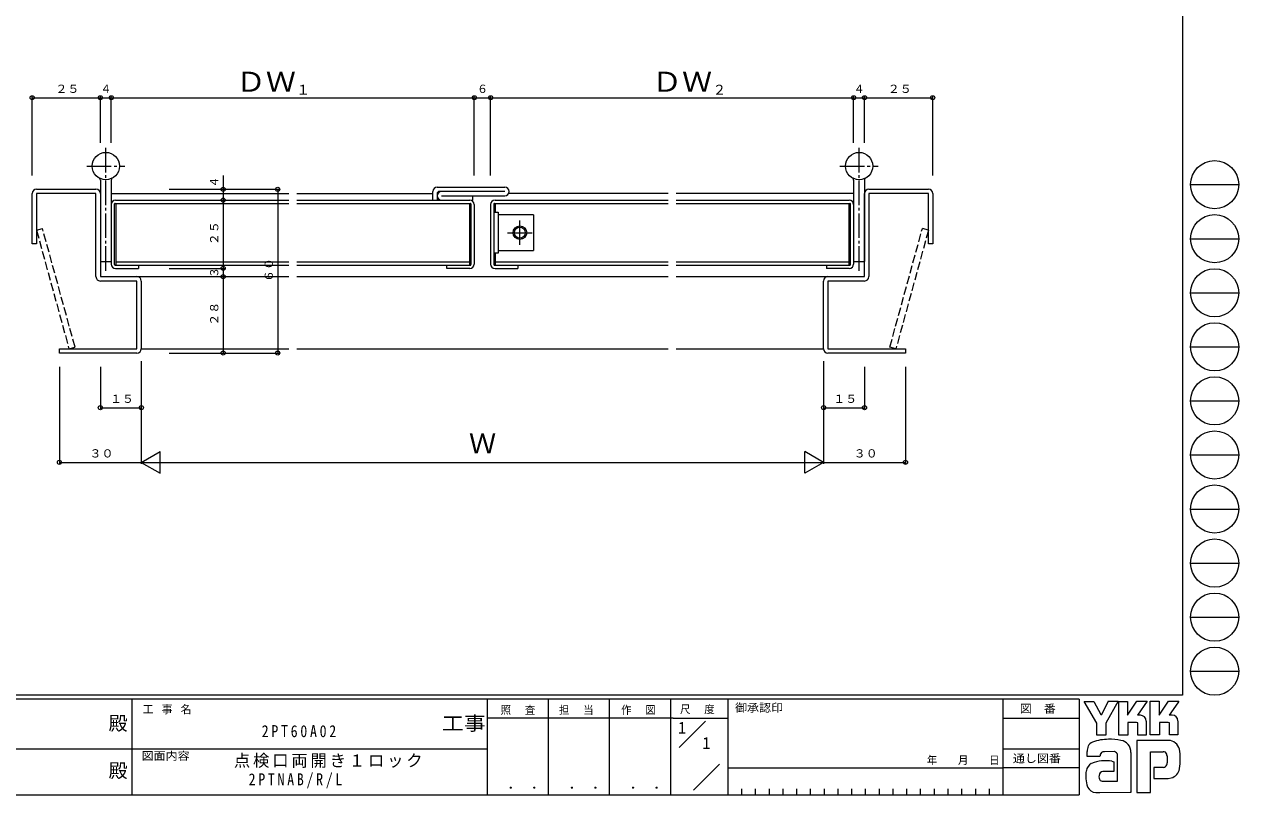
# Model space of a CAD drawing. Units: millimetres on the paper. Extents: x -420 to 373, y -297 to 267.
# Drawn here: x -72.1 to 372.9, y -297 to -14.9 of the extents above; entities that cross this region are included whole.
import ezdxf
from ezdxf.enums import TextEntityAlignment as Align

# ---------------------------------------------------------------- set-up
doc = ezdxf.new("R2010")
doc.units = ezdxf.units.MM
doc.linetypes.add('CHAIN2', pattern=[12, 9, -1, 1, -1])
doc.linetypes.add('DASHED3', pattern=[4, 3, -1])
for name, color, linetype, lineweight in [('0-4_YKK_12', 6, 'Continuous', 9), ('0-5_YSS_K', 7, 'Continuous', 9), ('0-A_YKK_W1', 7, 'Continuous', 9), ('0-B_YKK_W2', 2, 'DASHED3', 9), ('0-C_YKK_W4', 3, 'Continuous', 9), ('0-D_YKK_W3', 7, 'Continuous', 9)]:
    doc.layers.add(name, color=color, linetype=linetype, lineweight=lineweight)
doc.layers.add('0-6_YKK_13', color=3, linetype='Continuous')
doc.styles.add('ＭＳ ゴシック', font='')
doc.styles.get('ＭＳ ゴシック').set_extended_font_data('MS Gothic')

msp = doc.modelspace()

# ---------------------------------------------------------------- linework, layer by layer
at = {"layer": '0-4_YKK_12'}
for p, q in [((-69.179, -70.299), (-69.179, -41.299)), ((-69.179, -41.799), (-44.179, -41.799)), ((-44.179, -58.299), (-44.179, -41.299)), ((-44.179, -41.799), (-40.179, -41.799)), ((-40.179, -58.299), (-40.179, -41.299)), ((-40.179, -41.799), (92.821, -41.799)), ((92.821, -70.299), (92.821, -41.299)), ((92.821, -41.799), (98.821, -41.799)), ((98.821, -70.299), (98.821, -41.299)), ((98.821, -41.799), (231.821, -41.799)), ((231.821, -58.299), (231.821, -41.299)), ((231.821, -41.799), (235.821, -41.799)), ((235.821, -58.299), (235.821, -41.299)), ((235.821, -41.799), (260.821, -41.799)), ((260.821, -70.299), (260.821, -41.299)), ((0.821, -70.299), (0.821, -79.299)), ((-18.955, -75.299), (21.321, -75.299)), ((-18.955, -75.299), (1.321, -75.299)), ((20.821, -75.299), (20.821, -135.299)), ((0.821, -79.299), (0.821, -104.299)), ((-18.955, -104.299), (1.321, -104.299)), ((0.821, -104.299), (0.821, -107.299)), ((-18.955, -107.299), (1.321, -107.299)), ((0.821, -107.299), (0.821, -135.299)), ((-18.955, -135.299), (21.321, -135.299)), ((-18.955, -135.299), (1.321, -135.299)), ((-59.179, -140.299), (-59.179, -175.799)), ((-44.179, -140.299), (-44.179, -155.799)), ((-29.179, -138.299), (-29.179, -175.799)), ((-29.179, -140.299), (-29.179, -175.799)), ((220.821, -138.299), (220.821, -175.799)), ((220.821, -140.299), (220.821, -175.799)), ((235.821, -140.299), (235.821, -155.799)), ((250.821, -140.299), (250.821, -175.799)), ((-44.179, -155.299), (-29.179, -155.299)), ((220.821, -155.299), (235.821, -155.299)), ((-29.179, -175.299), (-22.251, -171.299)), ((-22.251, -179.299), (-22.251, -171.299)), ((220.821, -175.299), (213.893, -171.299)), ((213.893, -179.299), (213.893, -171.299)), ((-59.179, -175.299), (-29.179, -175.299)), ((-29.179, -175.299), (220.821, -175.299)), ((-29.179, -175.299), (-22.251, -179.299)), ((220.821, -175.299), (213.893, -179.299)), ((220.821, -175.299), (250.821, -175.299))]:
    msp.add_line(p, q, dxfattribs=at)
for centre in [(-69.179, -41.799), (-44.179, -41.799), (-44.179, -41.799), (-40.179, -41.799), (-40.179, -41.799), (92.821, -41.799), (92.821, -41.799), (98.821, -41.799), (98.821, -41.799), (231.821, -41.799), (231.821, -41.799), (235.821, -41.799), (235.821, -41.799), (260.821, -41.799), (0.821, -75.299), (20.821, -75.299), (0.821, -79.299), (0.821, -79.299), (0.821, -104.299), (0.821, -104.299), (0.821, -107.299), (0.821, -107.299), (0.821, -135.299), (20.821, -135.299), (-44.179, -155.299), (-29.179, -155.299), (220.821, -155.299), (235.821, -155.299), (-59.179, -175.299), (250.821, -175.299)]:
    msp.add_circle(centre, 0.75, dxfattribs=at)
at = {"layer": '0-5_YSS_K'}
for p, q in [((352.3, 264.4), (352.3, -260.6)), ((355.276, -73.616), (372.916, -73.616)), ((355.276, -93.412), (372.916, -93.412)), ((355.276, -113.208), (372.916, -113.208)), ((355.276, -133.004), (372.916, -133.004)), ((355.276, -152.8), (372.916, -152.8)), ((355.276, -172.596), (372.916, -172.596)), ((355.276, -192.392), (372.916, -192.392)), ((355.276, -212.188), (372.916, -212.188)), ((355.276, -231.984), (372.916, -231.984)), ((355.276, -251.78), (372.916, -251.78)), ((352.3, -260.6), (-417.7, -260.6)), ((314.5, -262), (-417.7, -262)), ((-32.7, -262), (-32.7, -297)), ((97.5, -262), (97.5, -297)), ((119.9, -262), (119.9, -297)), ((142.3, -262), (142.3, -297)), ((164.7, -262), (164.7, -297)), ((185.7, -262), (185.7, -297)), ((286.5, -262), (286.5, -297)), ((314.5, -262), (314.5, -297)), ((316.337, -262.906), (319.851, -262.906)), ((320.932, -270.799), (316.337, -262.906)), ((319.851, -262.906), (322.364, -267.609)), ((325.136, -262.798), (322.581, -267.771)), ((325.136, -262.798), (328.762, -262.798)), ((328.96, -275.231), (328.96, -262.825)), ((328.96, -262.825), (332.176, -262.825)), ((332.176, -267.923), (335.555, -262.771)), ((332.176, -262.825), (332.176, -267.923)), ((340.474, -275.123), (340.474, -262.717)), ((347.178, -262.717), (350.962, -262.717)), ((350.583, -263.365), (347.461, -267.825)), ((350.962, -262.717), (350.583, -263.365)), ((165.684, -268.999), (97.5, -268.999)), ((165.684, -268.999), (185.7, -268.999)), ((167.87, -279.736), (177.564, -270.043)), ((286.5, -269), (314.5, -269)), ((320.932, -275.258), (320.932, -270.799)), ((322.364, -267.609), (322.581, -267.771)), ((335.474, -270.582), (332.284, -270.582)), ((336.879, -267.906), (335.84, -267.906)), ((339.042, -270.069), (339.042, -275.15)), ((347.069, -270.555), (343.88, -270.555)), ((347.502, -270.717), (347.069, -270.555)), ((348.501, -267.825), (347.461, -267.825)), ((347.502, -275.096), (347.502, -270.717)), ((350.664, -270.069), (350.664, -275.096)), ((324.229, -275.258), (320.932, -275.258)), ((339.042, -275.15), (335.906, -275.15)), ((347.502, -275.046), (347.553, -275.096)), ((350.664, -275.096), (347.502, -275.096)), ((-160.1, -280.199), (-31.3, -280.199)), ((-31.3, -280.199), (97.5, -280.199)), ((286.5, -280.199), (314.5, -280.199)), ((335.528, -277.096), (335.528, -296.206)), ((347.124, -277.096), (335.528, -277.096)), ((317.418, -283.07), (317.418, -281.141)), ((322.067, -283.07), (317.418, -283.07)), ((327.446, -281.205), (323.748, -281.275)), ((328.527, -292.071), (328.527, -282.34)), ((333.42, -281.583), (333.42, -296.179)), ((340.555, -296.206), (340.555, -281.259)), ((340.555, -281.259), (345.204, -281.259)), ((346.673, -282.756), (346.691, -285.391)), ((173.172, -295.345), (182.696, -285.821)), ((185.7, -287.2), (286.5, -287.2)), ((314.5, -287.199), (286.5, -287.199)), ((327.176, -288.53), (323.181, -288.535)), ((341.772, -286.989), (341.772, -291.125)), ((345.313, -286.989), (341.772, -286.989)), ((322.905, -292.071), (328.527, -292.071)), ((328.095, -292.071), (328.446, -292.071)), ((328.527, -292.07), (328.528, -292.071)), ((341.772, -291.125), (347.097, -291.125)), ((347.097, -291.125), (348.178, -290.882)), ((-417.7, -297), (314.5, -297)), ((190.74, -294.9), (190.74, -297)), ((195.78, -294.9), (195.78, -297)), ((200.82, -294.9), (200.82, -297)), ((205.86, -294.9), (205.86, -297)), ((210.9, -294.9), (210.9, -297)), ((215.94, -294.9), (215.94, -297)), ((220.98, -294.9), (220.98, -297)), ((226.02, -294.9), (226.02, -297)), ((231.06, -294.9), (231.06, -297)), ((236.1, -294.9), (236.1, -297)), ((241.14, -294.9), (241.14, -297)), ((246.18, -294.9), (246.18, -297)), ((251.22, -294.9), (251.22, -297)), ((256.26, -294.9), (256.26, -297)), ((261.3, -294.9), (261.3, -297)), ((266.34, -294.9), (266.34, -297)), ((271.38, -294.9), (271.38, -297)), ((276.42, -294.9), (276.42, -297)), ((281.46, -294.9), (281.46, -297)), ((322.067, -296.26), (320.58, -296.26)), ((333.095, -296.233), (322.067, -296.26)), ((333.42, -296.179), (333.095, -296.233)), ((335.528, -296.206), (339.771, -296.206)), ((339.771, -296.206), (340.555, -296.206))]:
    msp.add_line(p, q, dxfattribs=at)
for points in [[(328.762, -262.798), (324.229, -270.826), (324.229, -275.258)], [(335.555, -262.771), (339.38, -262.771), (335.84, -267.906)], [(340.474, -262.717), (343.745, -262.717), (343.745, -267.908), (347.178, -262.717)], [(332.284, -270.582), (332.284, -275.231), (328.96, -275.231)], [(335.906, -275.15), (335.906, -270.744), (335.474, -270.582)], [(343.88, -270.555), (343.88, -275.123), (340.474, -275.123)], [(326.473, -284.773), (327.176, -284.935), (327.176, -288.53)]]:
    msp.add_lwpolyline(points, dxfattribs=at)
for centre in [(364.096, -73.616), (364.096, -93.412), (364.096, -113.208), (364.096, -133.004), (364.096, -152.8), (364.096, -172.596), (364.096, -192.392), (364.096, -212.188), (364.096, -231.984), (364.096, -251.78)]:
    msp.add_circle(centre, 8.82, dxfattribs=at)
for centre, radius, start, end in [((336.879, -270.069), 2.163, 0.00165, 89.99603), ((348.5, -269.988), 2.163, 0.00165, 89.99603), ((322.459, -281.166), 5.037, 158.41083, 179.71774), ((320.106, -280.055), 2.444, 109.02126, 161.51263), ((325.222, -294.401), 17.68, 89.89165, 109.30847), ((325.741, -297.463), 20.748, 78.78009, 91.46938), ((329.03, -281.496), 4.449, 40.66422, 80.31693), ((328.809, -281.485), 4.612, 358.78058, 38.76563), ((346.972, -281.44), 4.341, 14.44571, 87.08746), ((330.666, -284.187), 20.86, 350.99026, 10.67624), ((324.02, -297.854), 13.309, 79.38097, 112.05824), ((324.175, -283.007), 2.109, 138.46381, 181.71359), ((323.615, -282.971), 1.701, 85.50551, 126.78038), ((326.956, -282.754), 1.625, 14.75519, 72.44994), ((345.365, -282.479), 1.229, 16.43123, 96.91661), ((343.031, -283.208), 3.673, 4.93422, 17.03551), ((327.949, -290.395), 11.082, 168.76372, 199.80078), ((320.927, -288.927), 3.908, 121.8271, 169.08475), ((323.19, -289.979), 1.445, 90.33952, 178.03638), ((345.314, -285.684), 1.306, 269.95467, 342.90144), ((343.01, -285.041), 3.697, 343.6902, 354.75362), ((347.035, -286.745), 4.291, 285.4429, 349.90448), ((324.082, -290.328), 2.369, 171.08202, 216.71922), ((323.15, -290.565), 1.526, 230.97279, 260.7549), ((320.94, -292.443), 3.823, 207.31435, 263.59464)]:
    msp.add_arc(centre, radius, start, end, dxfattribs=at)
at = {"layer": '0-A_YKK_W1'}
for p, q in [((-67.579, -75.299), (-45.779, -75.299)), ((79.221, -74.499), (104.021, -74.499)), ((237.421, -75.299), (259.221, -75.299)), ((-69.179, -95.299), (-69.179, -76.899)), ((-45.779, -76.899), (-67.579, -76.899)), ((-67.579, -76.899), (-67.579, -95.299)), ((-45.779, -107.299), (-45.779, -76.899)), ((-44.179, -76.899), (-44.179, -107.299)), ((-38.579, -79.299), (24.821, -79.299)), ((27.821, -79.299), (91.221, -79.299)), ((77.621, -79.299), (77.621, -76.099)), ((79.221, -76.899), (79.221, -79.299)), ((104.021, -76.099), (80.021, -76.099)), ((80.821, -77.699), (104.021, -77.699)), ((92.121, -77.699), (92.121, -79.299)), ((100.421, -79.299), (163.821, -79.299)), ((166.821, -79.299), (230.221, -79.299)), ((235.821, -107.299), (235.821, -76.899)), ((237.421, -76.899), (237.421, -107.299)), ((259.221, -76.899), (237.421, -76.899)), ((259.221, -95.299), (259.221, -76.899)), ((-40.179, -80.899), (-40.179, -102.699)), ((-38.979, -102.899), (-38.979, -80.699)), ((-38.779, -80.499), (24.821, -80.499)), ((-38.479, -80.499), (-38.479, -103.099)), ((27.821, -80.499), (91.421, -80.499)), ((91.121, -80.499), (91.121, -103.099)), ((91.621, -80.699), (91.621, -102.899)), ((92.821, -80.899), (92.821, -102.699)), ((98.821, -80.899), (98.821, -102.699)), ((100.021, -80.699), (100.021, -102.899)), ((100.221, -80.499), (163.821, -80.499)), ((100.521, -80.499), (100.521, -83.699)), ((166.821, -80.499), (230.421, -80.499)), ((230.121, -80.499), (230.121, -103.099)), ((230.621, -102.899), (230.621, -80.699)), ((231.821, -80.899), (231.821, -102.699)), ((-67.579, -95.299), (-69.179, -95.299)), ((-38.479, -101.899), (24.821, -101.899)), ((27.821, -101.899), (91.121, -101.899)), ((100.521, -98.699), (100.521, -103.099)), ((100.521, -101.899), (163.821, -101.899)), ((166.821, -101.899), (230.121, -101.899)), ((-38.779, -103.099), (24.821, -103.099)), ((-38.579, -104.299), (-30.179, -104.299)), ((-30.179, -103.099), (-30.179, -104.299)), ((27.821, -103.099), (91.421, -103.099)), ((100.221, -103.099), (163.821, -103.099)), ((100.421, -104.299), (108.821, -104.299)), ((108.821, -103.099), (108.821, -104.299)), ((166.821, -103.099), (230.421, -103.099)), ((221.821, -103.099), (221.821, -104.299)), ((230.221, -104.299), (221.821, -104.299)), ((-44.179, -107.299), (-30.779, -107.299)), ((-30.779, -108.899), (-44.179, -108.899)), ((-30.779, -133.699), (-30.779, -108.899)), ((-29.179, -108.899), (-29.179, -133.699)), ((220.821, -133.699), (220.821, -108.899)), ((222.421, -107.299), (235.821, -107.299)), ((235.821, -108.899), (222.421, -108.899)), ((222.421, -108.899), (222.421, -133.699)), ((-59.179, -133.699), (-30.779, -133.699)), ((-59.179, -135.299), (-59.179, -133.699)), ((-30.779, -135.299), (-59.179, -135.299)), ((222.421, -133.699), (250.821, -133.699)), ((250.821, -135.299), (222.421, -135.299)), ((250.821, -133.699), (250.821, -135.299))]:
    msp.add_line(p, q, dxfattribs=at)
for points in [[(260.821, -76.899), (260.821, -95.299), (259.221, -95.299)], [(91.221, -104.299), (82.821, -104.299), (82.821, -103.099)]]:
    msp.add_lwpolyline(points, dxfattribs=at)
for centre, radius, start, end in [((-67.579, -76.899), 1.6, 90, 180), ((-45.779, -76.899), 1.6, 0, 90), ((79.221, -76.099), 1.6, 90, 180), ((104.021, -76.099), 1.6, 270, 90), ((237.421, -76.899), 1.6, 90, 180), ((259.221, -76.899), 1.6, 0, 90), ((-38.579, -80.899), 1.6, 90, 180), ((80.821, -77.699), 1.6, 90, 270), ((80.021, -76.899), 0.8, 90, 180), ((91.221, -80.899), 1.6, 0, 90), ((100.421, -80.899), 1.6, 90, 180), ((230.221, -80.899), 1.6, 0, 90), ((-38.779, -80.699), 0.2, 90, 180), ((91.421, -80.699), 0.2, 0, 90), ((100.221, -80.699), 0.2, 90, 180), ((230.421, -80.699), 0.2, 0, 90), ((-38.579, -102.699), 1.6, 180, 270), ((-38.779, -102.899), 0.2, 180, 270), ((91.221, -102.699), 1.6, 270, 0), ((91.421, -102.899), 0.2, 270, 0), ((100.421, -102.699), 1.6, 180, 270), ((100.221, -102.899), 0.2, 180, 270), ((230.221, -102.699), 1.6, 270, 0), ((230.421, -102.899), 0.2, 270, 0), ((-44.179, -107.299), 1.6, 180, 270), ((-30.779, -108.899), 1.6, 0, 90), ((222.421, -108.899), 1.6, 90, 180), ((235.821, -107.299), 1.6, 270, 0), ((-30.779, -133.699), 1.6, 270, 0), ((222.421, -133.699), 1.6, 180, 270)]:
    msp.add_arc(centre, radius, start, end, dxfattribs=at)
at = {"layer": '0-B_YKK_W2'}
for p, q in [((-67.579, -90.301), (-65.361, -89.693)), ((-67.579, -90.301), (-55.679, -133.699)), ((-53.461, -133.091), (-65.361, -89.693)), ((245.103, -133.091), (257.003, -89.693)), ((259.221, -90.301), (247.321, -133.699)), ((259.221, -90.301), (257.003, -89.693)), ((-55.679, -133.699), (-53.461, -133.091)), ((247.321, -133.699), (245.103, -133.091))]:
    msp.add_line(p, q, dxfattribs=at)
at = {"layer": '0-C_YKK_W4', "linetype": 'CHAIN2'}
for p, q in [((-42.179, -105.138), (-42.179, -59.799)), ((233.821, -105.138), (233.821, -59.799)), ((-49.179, -66.799), (-35.179, -66.799)), ((226.821, -66.799), (240.821, -66.799)), ((109.521, -95.699), (109.521, -86.699)), ((105.021, -91.199), (114.021, -91.199))]:
    msp.add_line(p, q, dxfattribs=at)
at = {"layer": '0-C_YKK_W4'}
for p, q in [((-44.179, -71.995), (-44.179, -101.799)), ((-40.179, -71.995), (-40.179, -101.799)), ((231.821, -71.995), (231.821, -101.799)), ((235.821, -71.995), (235.821, -101.799)), ((100.021, -83.699), (101.521, -83.699)), ((101.521, -83.699), (101.521, -98.699)), ((114.521, -84.699), (101.521, -84.699)), ((114.521, -84.699), (114.521, -97.699)), ((101.521, -97.699), (114.521, -97.699)), ((-44.179, -101.799), (-40.179, -101.799)), ((101.521, -98.699), (100.021, -98.699)), ((231.821, -101.799), (235.821, -101.799))]:
    msp.add_line(p, q, dxfattribs=at)
for centre, radius in [((-42.179, -66.799), 5), ((233.821, -66.799), 5), ((109.521, -91.199), 2.5), ((109.521, -91.199), 2)]:
    msp.add_circle(centre, radius, dxfattribs=at)
for centre, start, end in [((-45.179, -71.995), 0, 60), ((-39.179, -71.995), 119.99998, 180), ((230.821, -71.995), 0, 60), ((236.821, -71.995), 119.99998, 180)]:
    msp.add_arc(centre, 1, start, end, dxfattribs=at)
at = {"layer": '0-D_YKK_W3'}
for p, q in [((-40.179, -76.899), (24.821, -76.899)), ((27.821, -76.899), (77.621, -76.899)), ((163.821, -76.899), (105.407, -76.899)), ((231.821, -76.899), (166.821, -76.899)), ((-30.679, -107.299), (24.821, -107.299)), ((27.821, -107.299), (163.821, -107.299)), ((166.821, -107.299), (222.321, -107.299)), ((-29.179, -133.699), (24.821, -133.699)), ((27.821, -133.699), (163.821, -133.699)), ((166.821, -133.699), (220.821, -133.699))]:
    msp.add_line(p, q, dxfattribs=at)

# ---------------------------------------------------------------- texts
at = {"layer": '0-4_YKK_12', "style": 'ＭＳ ゴシック', "width": 1.1}
for p in [(5.456, -41.799), (157.956, -41.799)]:
    msp.add_text('ＤＷ', height=7.331, dxfattribs=at).set_placement(p, align=Align.BOTTOM_LEFT)
at = {"layer": '0-4_YKK_12', "color": 7, "style": 'ＭＳ ゴシック', "width": 1.1}
for s, p in [('２５', (-60.66, -40.899)), ('２５', (244.34, -40.899)), ('１５', (-40.66, -154.399)), ('１５', (224.339, -154.399)), ('３０', (-48.16, -174.399)), ('３０', (231.84, -174.399))]:
    msp.add_text(s, height=2.933, dxfattribs=at).set_placement(p, align=Align.BOTTOM_LEFT)
at = {"layer": '0-4_YKK_12', "color": 7, "style": 'ＭＳ ゴシック'}
for s, p in [('４', (-44.16, -40.899)), ('６', (93.84, -40.899)), ('４', (231.84, -40.899))]:
    msp.add_text(s, height=2.933, dxfattribs=at).set_placement(p, align=Align.BOTTOM_LEFT)
at = {"layer": '0-4_YKK_12', "color": 3, "style": 'ＭＳ ゴシック'}
for s, p in [('１', (27.637, -41.799)), ('２', (180.137, -41.799))]:
    msp.add_text(s, height=3.666, dxfattribs=at).set_placement(p, align=Align.BOTTOM_LEFT)
at = {"layer": '0-4_YKK_12', "color": 7, "style": 'ＭＳ ゴシック'}
for s, p in [('４', (-0.079, -74.68)), ('３', (-0.079, -107.781))]:
    msp.add_text(s, height=2.933, rotation=90, dxfattribs=at).set_placement(p, align=Align.BOTTOM_LEFT)
at = {"layer": '0-4_YKK_12', "color": 7, "style": 'ＭＳ ゴシック', "width": 1.1}
for s, p in [('２５', (-0.079, -95.781)), ('６０', (19.921, -109.281)), ('２８', (-0.079, -125.281))]:
    msp.add_text(s, height=2.933, rotation=90, dxfattribs=at).set_placement(p, align=Align.BOTTOM_LEFT)
at = {"layer": '0-4_YKK_12', "style": 'ＭＳ ゴシック'}
msp.add_text('Ｗ', height=7.331, dxfattribs=at).set_placement((90.858, -174.199), align=Align.BOTTOM_LEFT)
at = {"layer": '0-5_YSS_K', "style": 'ＭＳ ゴシック', "width": 1.1}
for s, p in [('御承認印', (188.367, -267.533)), ('図\u3000番', (292.698, -267.862)), ('図面内容', (-29.083, -285.148)), ('通し図番', (290.179, -286.085))]:
    msp.add_text(s, height=2.933, dxfattribs=at).set_placement(p, align=Align.BOTTOM_LEFT)
at = {"layer": '0-5_YSS_K', "color": 2, "style": 'ＭＳ ゴシック'}
for p in [(-41.182, -274.956), (-41.182, -292.278)]:
    msp.add_text('殿', height=5.132, dxfattribs=at).set_placement(p, align=Align.BOTTOM_LEFT)
at = {"layer": '0-5_YSS_K', "color": 2, "style": 'ＭＳ ゴシック', "width": 1.15}
msp.add_text('工事', height=5.132, dxfattribs=at).set_placement((80.931, -274.956), align=Align.BOTTOM_LEFT)
at = {"layer": '0-5_YSS_K', "color": 3, "style": 'ＭＳ ゴシック', "width": 1.15}
for p in [(101.955, -295.946), (124.355, -295.946), (146.755, -295.946)]:
    msp.add_text(' ． ．', height=3.666, dxfattribs=at).set_placement(p, align=Align.BOTTOM_LEFT)
at = {"layer": '0-5_YSS_K', "char_height": 2.933, "attachment_point": 7, "style": 'ＭＳ ゴシック'}
for s, insert in [('\\T1.16;工\\~事\\~名', (-28.688, -267.533)), ('\\T1.17;\\W0.95;照\\~\\~査', (102.489, -267.78)), ('\\T1.17;\\W0.95;担\\~\\~当', (123.855, -267.78)), ('\\T1.17;\\W0.95;作\\~\\~図', (146.62, -267.762)), ('\\T1.17;\\W0.95;尺\\~\\~度', (168.212, -267.537)), ('\\T1.2;\\W0.95;年\\~\\~\\~月\\~\\~\\~日', (258.676, -286.169))]:
    msp.add_mtext(s, dxfattribs=dict(at, insert=insert))
at = {"layer": '0-6_YKK_13', "style": 'ＭＳ ゴシック'}
for p in [(167.5, -275.999), (176.367, -281.599)]:
    msp.add_text('1', height=4.399, dxfattribs=at).set_placement(p, align=Align.BOTTOM_LEFT)
at = {"layer": '0-6_YKK_13', "char_height": 4.399, "attachment_point": 7, "style": 'ＭＳ ゴシック'}
for s, insert in [('\\T1.39;\\W0.85;2PT60A02', (14.945, -275.999)), ('\\T1.17;点検口両開き１ロック', (4.723, -287.199)), ('\\T1.39;\\W0.85;2PTNAB/R/L', (10.136, -294.645))]:
    msp.add_mtext(s, dxfattribs=dict(at, insert=insert))

doc.saveas('drawing.dxf')
